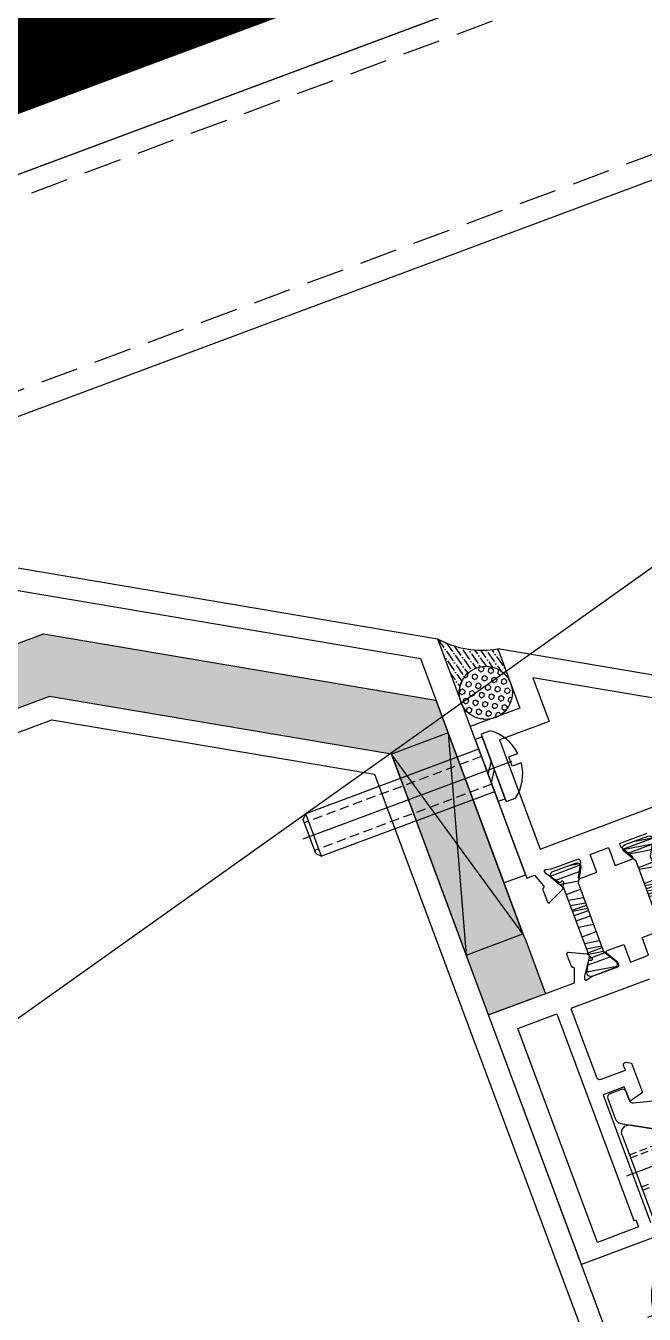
# Model space of a CAD drawing. Extents: x 12199666 to 24617114, y 1197707 to 2548648.
# Drawn here: x 12289273.6 to 12289355.4, y 1267637 to 1267807.3 of the extents above; entities that cross this region are included whole.
import ezdxf

# ---------------------------------------------------------------- set-up
doc = ezdxf.new("R2010")
doc.units = 0
doc.header["$LTSCALE"] = 10
doc.header["$MEASUREMENT"] = 0
for name, pattern in [('TX-PLAN-T1-F11$0$CENTER', [2, 1.25, -0.25, 0.25, -0.25]), ('TX-PLAN-T1-F11$0$CENTER2', [1.125, 0.75, -0.125, 0.125, -0.125]), ('TX-PLAN-T1-F11$0$DASHED', [0.75, 0.5, -0.25]), ('TX-PLAN-T1-F11$0$HIDDEN', [0.375, 0.25, -0.125])]:
    doc.linetypes.add(name, pattern=pattern)
for name, color, linetype in [('TX-PLAN-T1-F11$0$025-CENTER', 2, 'TX-PLAN-T1-F11$0$CENTER'), ('TX-PLAN-T1-F11$0$025-CONT', 2, 'Continuous'), ('TX-PLAN-T1-F11$0$025-DASHED', 2, 'TX-PLAN-T1-F11$0$DASHED'), ('TX-PLAN-T1-F11$0$035-CONT', 6, 'Continuous'), ('TX-PLAN-T1-F11$0$EPDM', 1, 'Continuous'), ('TX-PLAN-T1-F11$0$F-Alum', 4, 'Continuous'), ('TX-PLAN-T1-F11$0$F-dashed line', 8, 'TX-PLAN-T1-F11$0$DASHED'), ('TX-PLAN-T1-F11$0$F-Misc', 1, 'Continuous'), ('TX-PLAN-T1-F11$0$F_MISC', 8, 'Continuous'), ('TX-PLAN-T1-F11$0$Grid', 4, 'TX-PLAN-T1-F11$0$CENTER2'), ('TX-PLAN-T1-F11$0$Hatch', 8, 'Continuous'), ('TX-PLAN-T1-F11$0$Hatch @ 1 VP1', 8, 'Continuous'), ('TX-PLAN-T1-F11$0$Hatch @ 1 VPModel', 8, 'Continuous'), ('TX-PLAN-T1-F11$0$中心线', 1, 'TX-PLAN-T1-F11$0$CENTER2'), ('TX-PLAN-T1-F11$0$虚线', 8, 'TX-PLAN-T1-F11$0$HIDDEN'), ('TX-PLAN-T1-F11$0$螺栓钉类', 241, 'Continuous')]:
    doc.layers.add(name, color=color, linetype=linetype)
doc.layers.add('TX-PLAN-T1-F11$0$_EDO-ALUMINIUM-SECTION', color=90, linetype='Continuous', lineweight=30)
doc.layers.add('TX-PLAN-T1-F11$0$幕墙线', color=114, linetype='Continuous', lineweight=30)
doc.layers.add('TX-PLAN-T1-F11$0$bangong', color=5, linetype='Continuous', true_color=0x0000ff)

# ---------------------------------------------------------------- blocks, each defined once
blk = doc.blocks.new('*U177')
at = {"layer": 'TX-PLAN-T1-F11$0$中心线', "color": 1, "linetype": 'TX-PLAN-T1-F11$0$CENTER', "ltscale": 2.357947691000002}
blk.add_line((-2.842170943040401e-14, 25.90048662063384), (2.842170943040401e-14, -4.956409502317115), dxfattribs=at)
at = {"layer": 'TX-PLAN-T1-F11$0$虚线', "linetype": 'TX-PLAN-T1-F11$0$HIDDEN', "ltscale": 0.5}
for p, q in [((-1.948286311568523, 1.13686837721616e-13), (-1.94828631156858, 25.00000000000011)), ((1.948286311568523, 1.13686837721616e-13), (1.948286311568467, 25.00000000000011))]:
    blk.add_line(p, q, dxfattribs=at)
at = {"layer": 'TX-PLAN-T1-F11$0$螺栓钉类', "color": 241, "linetype": 'Continuous'}
for p, q in [((-2.40807576862025, 25.00000000000011), (-2.999791744951636, 24.40828402366867)), ((2.99979174495158, 24.40828402366867), (-2.999791744951636, 24.40828402366867)), ((-2.999791744951636, 1.13686837721616e-13), (-2.999791744951636, 24.40828402366867)), ((2.408075768620193, 25.00000000000011), (-2.408075768620307, 25)), ((2.408075768620193, 25.00000000000011), (2.99979174495158, 24.40828402366867)), ((2.999791744951636, 1.13686837721616e-13), (2.99979174495158, 24.40828402366867)), ((-0.9100693464279175, -1), (0.5333063006401062, 0)), ((0.2446311712265015, -1), (1.688006818294525, 0))]:
    blk.add_line(p, q, dxfattribs=at)
blk.add_lwpolyline([(4.350000023841858, 0), (4.350000023841858, -1), (-4.350000023841858, -1), (-4.350000023841858, 0)], close=True, dxfattribs=at)
blk.add_lwpolyline([(-4.75, -1), (4.75, -1), (4.75, -2.319999992847443, -0.2072557309237045), (0.6600000262260437, -4.663157165050507), (0.6600000262260437, -3.379999995231628), (-0.6600000262260437, -3.379999995231628), (-0.6600000262260437, -4.663157165050507, -0.2072557309237047), (-4.75, -2.319999992847443)], format="xyb", close=True, dxfattribs=at)
blk = doc.blocks.new('*U178')
at = {"layer": 'TX-PLAN-T1-F11$0$F-Misc'}
blk.add_lwpolyline([(0, -8.000024006068998), (0, 0), (-28.34887666735243, 0), (-28.34887666735243, -8.000024006068998)], close=True, dxfattribs=at)
for points in [[(0, -8.000024006068998), (-28.34887666735243, 0)], [(-28.34887666735243, -8.000024006068998), (0, 0)]]:
    blk.add_lwpolyline(points, dxfattribs=at)
blk = doc.blocks.new('*U341')
at = {"layer": 'TX-PLAN-T1-F11$0$Hatch @ 1 VP1'}
h = blk.add_hatch(dxfattribs=at)
h.set_pattern_fill('M_SYNTHETIC-PISA', color=256, pattern_type=2)
h.set_pattern_definition([(80.42361603529756, (60.74734227051181, 419.571008317605), (-5.916388149900571, 0.9981739626518497), []), (80.42361603529756, (61.48689078924938, 419.4462365722735), (-5.916388149900571, 0.9981739626518497), []), (80.42361603529756, (62.22643930798695, 419.321464826942), (-5.916388149900571, 0.9981739626518497), []), (80.42361603529756, (64.44508486419966, 418.9471495909476), (-5.916388149900571, 0.9981739626518497), [])])
edge = h.paths.add_edge_path()
edge.add_arc((-6.87320508075617, -1.599999999999832), 0.5000000000000772, 270.0000000000381, 300.0000000000389, ccw=False)
edge.add_line((-6.873205080755838, -2.099999999999909), (-6.900000000000205, -2.099999999999909))
edge.add_arc((-6.900000000000205, -1.599999999999909), 0.5, 180, 270, ccw=False)
edge.add_line((-7.400000000000205, -1.599999999999909), (-7.400000000000205, 1.600000000000364))
edge.add_arc((-6.900000000000205, 1.600000000000364), 0.5, 90, 180, ccw=False)
edge.add_line((-6.900000000000205, 2.100000000000364), (-6.873205080757202, 2.099999999999909))
edge.add_arc((-6.873205080757574, 1.599999999999688), 0.5000000000002212, 59.999999999965496, 89.99999999995748, ccw=False)
edge.add_line((-6.623205080757202, 2.033012701891948), (-4.833974596215853, 1))
edge.add_line((-4.833974596215853, 1), (4.833974596215398, 1))
edge.add_line((4.833974596215398, 1), (6.623205080756748, 2.033012701891948))
edge.add_arc((6.87320508075709, 1.599999999999793), 0.5000000000001159, 90.00000000003928, 120.00000000003769, ccw=False)
edge.add_line((6.873205080756748, 2.099999999999909), (6.89999999999975, 2.100000000000364))
edge.add_arc((6.89999999999975, 1.600000000000364), 0.5, 0, 90, ccw=False)
edge.add_line((7.39999999999975, 1.600000000000364), (7.39999999999975, -1.599999999999909))
edge.add_arc((6.89999999999975, -1.599999999999909), 0.5, -90, 0, ccw=False)
edge.add_line((6.89999999999975, -2.099999999999909), (6.873205080755383, -2.099999999999909))
edge.add_arc((6.873205080755718, -1.599999999999822), 0.5000000000000873, 239.99999999996152, 269.99999999996163, ccw=False)
edge.add_line((6.623205080755383, -2.033012701891948), (4.833974596216308, -1))
edge.add_line((4.833974596216308, -1), (-4.833974596216308, -1))
edge.add_line((-4.833974596216308, -1), (-6.623205080755838, -2.033012701891948))
at = {"layer": 'TX-PLAN-T1-F11$0$Hatch @ 1 VPModel'}
h = blk.add_hatch(dxfattribs=at)
h.set_pattern_fill('M_SYNTHETIC-PISA', color=256, pattern_type=2)
h.set_pattern_definition([(90, (-9.900000006500932, 423.8302261678061), (-6, 3.673940397442059e-16), []), (90, (-9.150000006500932, 423.8302261678061), (-6, 3.673940397442059e-16), []), (90, (-8.400000006500932, 423.8302261678061), (-6, 3.673940397442059e-16), []), (90, (-6.150000006500932, 423.8302261678061), (-6, 3.673940397442059e-16), [])])
edge = h.paths.add_edge_path()
edge.add_arc((-6.87320508075617, -1.599999999999832), 0.5000000000000772, 270.0000000000381, 300.0000000000389, ccw=False)
edge.add_line((-6.873205080755838, -2.099999999999909), (-6.900000000000205, -2.099999999999909))
edge.add_arc((-6.900000000000205, -1.599999999999909), 0.5, 180, 270, ccw=False)
edge.add_line((-7.400000000000205, -1.599999999999909), (-7.400000000000205, 1.600000000000364))
edge.add_arc((-6.900000000000205, 1.600000000000364), 0.5, 90, 180, ccw=False)
edge.add_line((-6.900000000000205, 2.100000000000364), (-6.873205080757202, 2.099999999999909))
edge.add_arc((-6.873205080757574, 1.599999999999688), 0.5000000000002212, 59.999999999965496, 89.99999999995748, ccw=False)
edge.add_line((-6.623205080757202, 2.033012701891948), (-4.833974596215853, 1))
edge.add_line((-4.833974596215853, 1), (4.833974596215398, 1))
edge.add_line((4.833974596215398, 1), (6.623205080756748, 2.033012701891948))
edge.add_arc((6.87320508075709, 1.599999999999793), 0.5000000000001159, 90.00000000003928, 120.00000000003769, ccw=False)
edge.add_line((6.873205080756748, 2.099999999999909), (6.89999999999975, 2.100000000000364))
edge.add_arc((6.89999999999975, 1.600000000000364), 0.5, 0, 90, ccw=False)
edge.add_line((7.39999999999975, 1.600000000000364), (7.39999999999975, -1.599999999999909))
edge.add_arc((6.89999999999975, -1.599999999999909), 0.5, -90, 0, ccw=False)
edge.add_line((6.89999999999975, -2.099999999999909), (6.873205080755383, -2.099999999999909))
edge.add_arc((6.873205080755718, -1.599999999999822), 0.5000000000000873, 239.99999999996152, 269.99999999996163, ccw=False)
edge.add_line((6.623205080755383, -2.033012701891948), (4.833974596216308, -1))
edge.add_line((4.833974596216308, -1), (-4.833974596216308, -1))
edge.add_line((-4.833974596216308, -1), (-6.623205080755838, -2.033012701891948))
blk = doc.blocks.new('TX-PLAN-T1-F11$0$A$C455C3A01')
at = {"color": 0, "linetype": 'ByBlock'}
blk.add_lwpolyline([(-6.623205080755838, -2.033012701891948, -0.1316524975873993), (-6.873205080755838, -2.099999999999909), (-6.900000000000205, -2.099999999999909, -0.414213562373095), (-7.400000000000205, -1.599999999999909), (-7.400000000000205, 1.600000000000364, -0.414213562373095), (-6.900000000000205, 2.100000000000364), (-6.873205080757202, 2.099999999999909, -0.1316524975873601), (-6.623205080757202, 2.033012701891948), (-4.833974596215853, 1), (4.833974596215398, 1), (6.623205080756748, 2.033012701891948, -0.1316524975873888), (6.873205080756748, 2.099999999999909), (6.89999999999975, 2.100000000000364, -0.4142135623730949), (7.39999999999975, 1.600000000000364), (7.39999999999975, -1.599999999999909, -0.4142135623730951), (6.89999999999975, -2.099999999999909), (6.873205080755383, -2.099999999999909, -0.1316524975873966), (6.623205080755383, -2.033012701891948), (4.833974596216308, -1), (-4.833974596216308, -1)], format="xyb", close=True, dxfattribs=at)
at = {"layer": 'TX-PLAN-T1-F11$0$Hatch'}
blk.add_blockref('*U341', (0, 0), dxfattribs=at)
blk = doc.blocks.new('TX-PLAN-T1-F11$0$EG0026')
for points in [[(1.049963061760685, -1.4210854715202e-14, -0.1316524975873984), (1.199963061760663, -0.04019237886466698), (1.580347819490026, -0.2598076211353302, 0.5096735085656329), (2.023821391799778, -0.06223553933050141), (2.193473572309742, 0.7377644606694673, 0.3247897566277693), (2.04999999999999, 1.05980762113532), (1.792212630083934, 1.165024963894894, -0.5084096978739756), (1.67576655667407, 1.635616290801124), (2.219342095654035, 2.076590135548955, -0.1720586351414371), (2.849348255439835, 2.299999999999997), (4.550651744560113, 2.300000000000004, -0.1720586351414538), (5.180657904345967, 2.076590135548919), (5.724233443325813, 1.635616290801124, -0.5084096978739955), (5.607787369916062, 1.165024963894908), (5.34999999999989, 1.05980762113532, 0.3247897566277236), (5.206526427690315, 0.7377644606694815), (5.376178608200156, -0.06223553933045878, 0.5096735085656969), (5.819652180509857, -0.2598076211353302), (6.200036938239215, -0.04019237886466698, -0.1316524975873905), (6.350036938239251, 0), (6.799402315729644, -7.105427357601002e-15, -0.7239727550084903), (6.978830547513262, -0.5403951748028533), (6.325140804935513, -1.001316929707976, -0.1617137714604535), (5.726900554120132, -1.200000136982176), (2.504480857897338, -1.200000136982133, 0.4241907053956243), (1.505056884715035, -2.233937164378801, 0.215312242949503), (3.689070962328064, -6.663307209988261, 0.4810869569847197), (4.606417985922237, -6.469457747373554, -0.9417365065896345), (5.707004712582378, -6.942249619239874, -0.487759039254909), (3.311270510465423, -7.729347034212878, -0.2885502530687495), (0.0617618399062394, -0.4287096835946613, -0.3729042457963719), (0.5566534348920413, 4.547473508864641e-13)], [(2.976069765135756, 0.3244107492007231), (2.886558271576954, 0.01223553933049004, 0.476831264723338), (3.180031843886676, -0.3500000000000014), (4.219968156113376, -0.3500000000000014, 0.4768312647233385), (4.513441728423098, 0.01223553933049004), (4.423930234864295, 0.3244107492007231, -0.06601964058547675), (4.401646834866577, 0.6127768603722714), (4.452090121069073, 1.18359023628372, 0.4303349584555891), (4.152539257850872, 1.500000000000007), (3.247460742149183, 1.5, 0.4303349584555879), (2.947909878930982, 1.183590236283734), (2.998353165133475, 0.6127768603722643, -0.06601964058547631)]]:
    blk.add_lwpolyline(points, format="xyb", close=True)
blk = doc.blocks.new('TX-PLAN-T1-F11$0$111')
at = {"layer": 'TX-PLAN-T1-F11$0$025-CONT'}
for p, q in [((16973.25272148724, -11883.792106603), (16973.25272148724, -11902.192106603)), ((16975.45272148724, -11883.292106603), (16973.75272148724, -11883.292106603)), ((16975.95272148724, -11883.792106603), (16975.95272148724, -11885.692106603)), ((16975.95272148724, -11885.692106603), (16977.25272148724, -11885.692106603)), ((16978.25272148724, -11886.692106603), (16978.25272148724, -11899.292106603)), ((16975.95272148724, -11902.192106603), (16975.95272148724, -11900.292106603)), ((16975.95272148724, -11900.292106603), (16977.25272148724, -11900.292106603)), ((16975.45272148724, -11902.692106603), (16973.75272148724, -11902.692106603))]:
    blk.add_line(p, q, dxfattribs=at)
for centre, radius, start, end in [((16973.75272148724, -11883.792106603), 0.5, 90, 180), ((16975.45272148724, -11883.792106603), 0.5, 0, 90), ((16977.25272148724, -11886.692106603), 1, 0, 90), ((16977.25272148724, -11899.292106603), 1, 270, 0), ((16973.75272148724, -11902.192106603), 0.5, 180, 270), ((16975.45272148724, -11902.192106603), 0.5, 270, 1.042204158021965e-10)]:
    blk.add_arc(centre, radius, start, end, dxfattribs=at)
at = {"layer": 'TX-PLAN-T1-F11$0$025-DASHED', "ltscale": 0.2}
for p, q in [((16973.25272148724, -11890.49210660301), (16978.25272148724, -11890.49210660301)), ((16973.25272148724, -11890.94210660301), (16978.25272148724, -11890.94210660301)), ((16973.25272148724, -11895.04210660301), (16978.25272148724, -11895.04210660301)), ((16973.25272148724, -11895.49210660301), (16978.25272148724, -11895.49210660301))]:
    blk.add_line(p, q, dxfattribs=at)
at = {"layer": 'TX-PLAN-T1-F11$0$Grid', "color": 2, "ltscale": 0.5}
blk.add_line((16972.04320301383, -11892.99210660301), (16979.72593644123, -11892.99210660301), dxfattribs=at)
blk = doc.blocks.new('TX-PLAN-T1-F11$0$sp')
at = {"layer": 'TX-PLAN-T1-F11$0$025-CONT'}
for p, q in [((15685.01988159701, -2177.959996310328), (15687.91988159702, -2176.285680529675)), ((15689.41988159702, -2177.151705933461), (15689.41988159701, -2188.774320010177)), ((15684.51988159701, -2185.984542262289), (15684.51988159701, -2178.826021714112)), ((15685.51988159701, -2186.984542262289), (15686.41988159701, -2186.98454226229)), ((15686.91988159701, -2188.774320010176), (15686.91988159701, -2187.48454226229)), ((15688.91988159701, -2189.274320010177), (15687.41988159701, -2189.274320010177))]:
    blk.add_line(p, q, dxfattribs=at)
for centre, radius, start, end in [((15688.41988159702, -2177.15170593346), 1, 359.9999999999582, 119.9999999999553), ((15685.51988159701, -2178.826021714112), 1, 119.9999999999738, 179.9999999999864), ((15685.51988159701, -2185.984542262289), 1, 179.9999999999872, 269.9999999999814), ((15686.41988159701, -2187.48454226229), 0.5, 0, 89.99999999999085), ((15687.41988159701, -2188.774320010177), 0.5, 179.9999999999418, 270), ((15688.91988159701, -2188.774320010177), 0.5, 270, 359.9999999999774)]:
    blk.add_arc(centre, radius, start, end, dxfattribs=at)
blk = doc.blocks.new('TX-PLAN-T1-F11$0$A$C0FB22728')
for p, q in [((-9.129019065090688, 14.80221597116906), (-9.135565859214694, 14.79843373982294)), ((-8.445955283059448, 14.61939400948177), (-7.931148778057832, 13.72829775298305)), ((-10.83595835548476, 13.32091151041823), (-11.17787534415402, 9.266849106410518)), ((-8.074716455572343, 13.07042447078129), (-9.000473860687634, 12.39623318972008)), ((-8.864180995959032, 12.16031919024681), (-7.551080690260278, 9.88742878301855)), ((2.30074659458478, 6.61109409306664), (-6.343301736451394, 8.957774650218198)), ((-15.59516297264781, 6.21971497789491), (-11.67409582274558, 8.485004345464404)), ((-15.59516297264781, 6.21971497789491), (-15.44509042653226, 5.959949254785897)), ((-28.97219765444606, -3.009853978583124), (-15.81073434990685, 4.59382169071614)), ((-11.63828816768364, 2.153813939316024), (-28.51636492204125, -7.59703356087266)), ((-6.061200206029753, -3.501692742436717), (-8.906033039565955, 1.422526092574117)), ((-33.86535216509947, -4.335387431441632), (-30.48839776460954, -2.384444332092244)), ((-30.48839776460954, -2.384444332092244), (-30.33832521850854, -2.644210055215808)), ((-33.86535216509947, -4.335387431441632), (-32.61474761422869, -6.500101790756162))]:
    blk.add_line(p, q)
blk.add_circle((-7.275957614183426e-12, -7.275957614183426e-12), 3)
for centre, radius, start, end in [((-8.878898154915078, 14.36927309930616), 0.4999999999999999, 30.01599999619042, 120.0159999952599), ((-8.364091649913462, 13.47817684282199), 0.4999999999999999, 305.3626995516341, 30.01599999619042), ((-12.17433764310408, 9.350890089175664), 0.9999999999999999, 300.0159999952599, 355.1791200963696), ((-5.819309202837758, 10.88791242372099), 2, 210.0159999961904, 254.8114534146507), ((-16.31097617026535, 5.459707434420125), 0.9999999999999999, 300.0159999952599, 30.01599999619042), ((-10.63780452699575, 0.4220424518789514), 2, 30.01599999619042, 120.0159999952599), ((-29.47243947478273, -2.143968234857311), 0.9999999999999999, 210.0159999961904, 300.0159999952599), ((-30.01709038307308, -4.999376329717052), 3, 210.0159999961904, 300.0159999952599)]:
    blk.add_arc(centre, radius, start, end)
at = {"layer": 'TX-PLAN-T1-F11$0$025-CENTER', "ltscale": 0.3}
for p, q in [((4.018160608087783, -6.9551721687385), (-4.094085028860718, 7.086592355677567)), ((-7.107294850422477, -4.106045329324843), (6.775019564214745, 3.914082365110517))]:
    blk.add_line(p, q, dxfattribs=at)
at = {"layer": 'TX-PLAN-T1-F11$0$025-CONT'}
for p, q in [((-9.135565859214694, 14.79843373982294), (-10.33973787690047, 14.10275627138617)), ((-9.129019065090688, 14.80221597116906), (-9.135565859214694, 14.79843373982294)), ((-9.000473860687634, 12.39623318972008), (-8.779428328438371, 12.55405221811088)), ((-8.825779522514495, 12.09384876127297), (-9.000473860687634, 12.39623318972008)), ((-11.63828816768364, 2.153813939316024), (-6.343301736451394, 8.957774650218198)), ((-9.150126475236902, -3.338039345188008), (-11.743775851588, 1.151397418849228))]:
    blk.add_line(p, q, dxfattribs=at)
blk.add_arc((-9.8394960565347, 13.23687052767491), 0.9999999999999999, 120.0159999952599, 175.1791200963696, dxfattribs=at)
at = {"layer": 'TX-PLAN-T1-F11$0$025-DASHED', "ltscale": 0.2}
for p, q in [((-20.0591454489404, 0.4531015196771477), (-20.78449608847586, 1.708635848110134)), ((-24.82151703940326, -2.298228492225462), (-20.05914544891857, 0.4531015197062516)), ((-20.05914544898405, 0.4531015197499073), (-16.98535842982528, -0.3695973078574752)), ((-16.98535842982528, -0.3695973078574752), (-25.64421586701064, -5.372015511333302)), ((-24.82151703940326, -2.298228492225462), (-25.54686767893872, -1.042694163807028)), ((-14.66477095754817, -1.326983939536149), (-23.32362839474808, -6.329402143019252)), ((-16.98535842982528, -0.3695973078574752), (-16.73523751964967, -0.8025401797203813)), ((-15.487469785141, -4.400770958716748), (-14.66477095754817, -1.326983939536149)), ((-14.66477095754817, -1.326983939536149), (-14.98111222406442, -0.7794179790944327)), ((-25.64421586701064, -5.372015511333302), (-24.82151703940326, -2.298228492225462)), ((-20.24984137562569, -7.152100970575702), (-15.48746978513373, -4.400770958643989)), ((-15.48746978516283, -4.400770958658541), (-14.76211914565647, -5.656305287084251)), ((-25.64421586701064, -5.372015511333302), (-25.39917624465306, -5.796163007624273)), ((-23.32362839474808, -6.329402143019252), (-23.56866801708384, -5.905254646735557)), ((-23.32362839474808, -6.329402143019252), (-20.24984137562569, -7.152100970575702)), ((-12.80354609277128, -10.645693185048), (-15.25473101247189, -6.402853040854097)), ((-12.41389750810049, -10.42058436590742), (-14.8650824278011, -6.177744221691682)), ((-20.24984137562569, -7.152100970575702), (-19.52449073610478, -8.407635299001413)), ((-16.35367764202238, -12.69668464849383), (-18.80486256173026, -8.453844504270819)), ((-16.74332622669317, -12.92179346764169), (-19.19451114640106, -8.678953323425958))]:
    blk.add_line(p, q, dxfattribs=at)
at = {"layer": 'TX-PLAN-T1-F11$0$035-CONT'}
for p, q in [((-23.36016704144276, -5.773067956492014), (-3.583628031461558, 6.013119833500241)), ((-9.150126475236902, -3.338039345188008), (-7.899521924366127, -5.50275370448071)), ((-13.01386290638766, -4.64629803160642), (-20.37911589634314, -8.90137162503379)), ((-12.18072657826269, -5.088885716410005), (-12.33079912435642, -4.829119993293716)), ((-10.01601221895544, -3.838281165546505), (-12.18072657826269, -5.088885716410005)), ((-6.675530946376966, -4.795626373474079), (-7.899521924366127, -5.50275370448071)), ((-23.57522340199648, -13.55352831941855), (-24.75700211860385, -9.14799150457111)), ((-20.6274955596673, -14.70381141730468), (-20.62899496668251, -9.334454123207252)), ((-24.86989654574427, -14.72948038354662), (-23.80802924819727, -14.11601557742688)), ((-25.05271850742429, -15.41254416557786), (-24.25233159487107, -16.79796135554352)), ((-23.56926781283983, -16.98078331721626), (-21.12725370032422, -15.5699764136225))]:
    blk.add_line(p, q, dxfattribs=at)
blk.add_circle((-7.275957614183426e-12, -7.275957614183426e-12), 6.999999999999999, dxfattribs=at)
for centre, radius, start, end in [((-9.583069347099809, -3.588160255356343), 0.4999999999995452, 30.01599999619042, 210.0159999961904), ((-12.76374199621205, -5.079240903476602), 0.4999999999999999, 30.01599999619042, 120.0159999952599), ((-5.925168215871963, -6.094454989062797), 1.5, 45.80691184773836, 120.0159999952599), ((-21.85944158039638, -8.370725187647622), 3, 120.0159999952599, 195.0159999958581), ((-20.1289949861748, -9.334314496903971), 0.4999999999999999, 120.0159999952599, 180.015999995565), ((-24.05815015836561, -13.68307270556397), 0.4999999999999999, 300.0159999952599, 15.01599999585814), ((-24.61977563556866, -15.16242325540225), 0.4999999999999999, 120.0159999952599, 210.0159999961904), ((-21.62749552066089, -14.70409066991124), 0.9999999999999999, 300.0159999952599, 0.01599999556502647), ((-23.81938872300816, -16.54784044536791), 0.4999999999999999, 210.0159999961904, 300.0159999952599)]:
    blk.add_arc(centre, radius, start, end, dxfattribs=at)
at = {"layer": 'TX-PLAN-T1-F11$0$Grid', "color": 2, "ltscale": 0.5}
for p, q in [((-20.53396372175484, -4.222360490028223), (-23.66147901421937, 1.191163119678095)), ((-16.78150122043735, -7.658228776039323), (-20.16201579484914, -1.80678002195782)), ((-13.92353596247995, -12.80508229404222), (-17.76676051745017, -6.152712946466636))]:
    blk.add_line(p, q, dxfattribs=at)
at = {"layer": 'TX-PLAN-T1-F11$0$025-CONT', "xscale": -1, "rotation": 120.0159999954575}
for name, p in [('TX-PLAN-T1-F11$0$111', (-18814.53865849576, 8752.679697267238)), ('TX-PLAN-T1-F11$0$sp', (-9752.79619433001, 12481.84342277347))]:
    blk.add_blockref(name, p, dxfattribs=at)
at = {"layer": 'TX-PLAN-T1-F11$0$EPDM', "xscale": -1, "rotation": 300.0159999954575}
blk.add_blockref('TX-PLAN-T1-F11$0$EG0026', (0.7788634281751001, -4.531157518111286), dxfattribs=at)
blk = doc.blocks.new('TX-PLAN-T1-F11$0$A$C31F16DB5')
at = {"layer": 'TX-PLAN-T1-F11$0$F-Alum'}
for points in [[(43.84528466670599, -113.7702522286536), (37.76699339233164, -103.2491291516608), (35.94917181607161, -103.5701835789487, 0.007804943602983401), (35.94304109744553, -103.5713653192042, 0.03475147959870332), (35.91632063321595, -103.5789190692858, 0.02182096255239729), (35.90017322947097, -103.5855304357219, 0.02280395128158622), (35.88398199396033, -103.5939155986971, 0.02280645289443629), (35.86862007978198, -103.6037416621957, 0.02181846149880163), (35.85481925176282, -103.6144148174471, 0.03475398223271113), (35.83491023660463, -103.6337741633151, 0.03657129109344772), (35.81707005396311, -103.6569132380801, 0.04398833847658366), (35.80036170694802, -103.6878071838264, 0.05218479367646167), (35.78791556910437, -103.7275377940941, 0.08249638702618169), (35.78564238811668, -103.7930493594877, 0.01121976765777889), (35.78700460733671, -103.8019200594545), (35.7900739385077, -103.8192987211487, -0.01121910438095667), (35.79143608880986, -103.8281688948018, -0.08249689023293717), (35.78916300235142, -103.8936808583649, -0.0521855456413639), (35.77671665263188, -103.9334120274843, -0.04398758811039476), (35.76000856382598, -103.9643054334128, -0.03657229268390293), (35.74216786267061, -103.9874451160113, -0.03475223026892075), (35.72225985194382, -104.0068034913247, -0.0218196119654262), (35.70845831123006, -104.0174772274886, -0.02269948356110112), (35.69317045745265, -104.0272605058681), (34.21884027712804, -104.8790144653294, -0.0001048805003330558), (34.21876764397894, -104.8790564068449, -0.02280645355989477), (34.2025746540894, -104.8874425266085, -0.0218209627636952), (34.18642723264929, -104.8940538502038, -0.03475147960027722), (34.15970674839627, -104.9016075294321, -0.03657129127645277), (34.13074651577335, -104.9054797154649, -0.04398833946914894), (34.09563768266526, -104.9044924991586, -0.05218479376400448), (34.05500951090653, -104.8953941816262, -0.08249638700787947), (33.99714709639375, -104.8645903903789, -0.09869862806640825), (33.94557245571923, -104.8058124108329, -0.09869862815205552), (33.9204778495041, -104.7317512523705, -0.01059771609706687), (33.91955784925085, -104.7233241019394), (33.70630541474384, -102.2936523330836, -0.0718358672267889), (33.7094985962176, -102.2365679180193, -0.05218479356706384), (33.72194473406125, -102.1968373078244, -0.04398833903647838), (33.73865308107634, -102.1659433620343, -0.006722845275875734), (33.74167704216961, -102.1614960145789), (34.10428110494104, -101.6433358389158, -0.0445771316028027), (34.11583254866127, -101.6083328954091, -0.04398833927789026), (34.13313652931538, -101.5763376155055, -0.03657129109167929), (34.15161269444798, -101.5523736590376, -0.03475398272905562), (34.1722314432991, -101.5323241744163, -0.02181846138117786), (34.18652425504115, -101.5212705332788, -0.02280645284909666), (34.20243380389002, -101.5110941817666, -0.02280395204992727), (34.21920223867346, -101.5024100972778, -0.02182096253729524), (34.2359252791648, -101.4955630431332, -0.03475147915249242), (34.26359829756257, -101.4877400103987, -0.03657129132459825), (34.29359091895458, -101.4837297057065, -0.04398833927744469), (34.32995134459634, -101.4847520187004, -0.05218730021067805), (34.37202985289332, -101.4941752298155, -0.08249638670837647), (34.43195476250548, -101.5260775814795, -0.09869610352660264), (34.48536649796006, -101.5869495277848, -0.09869862818395074), (34.51135590190825, -101.6636508134516, -0.02693974869998015), (34.5130509504379, -101.6858902188515, 0.02625242275471121), (34.50782201632683, -101.7062158755698, 0.08249638677413643), (34.50554883533914, -101.7717274410506, 0.0986986281154367), (34.53064344155428, -101.8457885994694, 0.09869862807006985), (34.58221808222879, -101.9045665790882, 0.08249638702823749), (34.64008049674158, -101.9353703702482, 0.05218479375735399), (34.6807086685003, -101.9444686877368, 0.007261159787873329), (34.68648738910269, -101.9450573045879), (36.68789411157195, -102.1195945448098), (37.00325867284846, -102.0638964553773, 0.007804282106335403), (37.00938887179655, -102.0627148237372, 0.03475147962112415), (37.0361093562824, -102.0551611445526, 0.02182096283050531), (37.0522567777225, -102.0485498209573, 0.02280645349282725), (37.06844976761204, -102.0401637011937, 0.02280395202717555), (37.08380997560744, -102.0303386782152, 0.02182096214495271), (37.09761235893529, -102.0196642682249, 0.03475147910663924), (37.11751989818003, -102.0003062665173, 0.03657129092895692), (37.13536014228885, -101.9771672390898, 0.04398833891098607), (37.15206857149315, -101.9462733376686, 0.05218479370896922), (37.16451481457625, -101.9065427604919, 0.08249890380217352), (37.16678791034792, -101.8410292179005, 0.09869862798398574), (37.14169276000757, -101.7669682438109, 0.06564783278589638), (37.10985589570191, -101.7254837679766), (36.6005405162723, -101.2164527630348, -0.06554346293131519), (36.56874522597354, -101.175040284038), (36.56874522597354, -101.175040284038), (34.71738585138519, -97.97045876056382, 0.09858998483440251), (34.66585468577978, -97.91175494406798, 0.08249638676440048), (34.60799249734555, -97.88095072781744, 0.05218730050687392), (34.56736240589817, -97.87185188027524, 0.04398833927353016), (34.53225357022893, -97.87086475713022, 0.03657129105370164), (34.50329334785056, -97.87473702008447, 0.03475147952411811), (34.47657288362097, -97.88229077015149, 0.02182096246113782), (34.46042547987599, -97.88890213654395, 0.02280395130315905), (34.44423424436536, -97.89728729956278, 0.0001067408310020497), (34.44416033856396, -97.8973299754989), (34.17196105544281, -98.05458567055484), (33.19922672941175, -99.74049801943784, -0.01509568094209679), (33.19287983591494, -99.750769019357, -0.03657129125845142), (33.17503959180613, -99.77390804675542, -0.03475147942682418), (33.15513205232855, -99.79326604852122, -0.02182096208700705), (33.1413296690007, -99.80394045851153, -0.02280395203963335), (33.1259694610053, -99.8137654814318, -0.02280645309615273), (33.10977647111577, -99.8221516011663, -0.02182096247282068), (33.09362904967566, -99.82876292479068, -0.03475147935827796), (33.06690856542264, -99.83631660396077, -0.03657129137121549), (33.03794833279971, -99.84018879006635, -0.04398833890508947), (33.00283949992445, -99.8392015736872, -0.05218479338488609), (32.96221132793289, -99.83010325619853, -0.0824963869722262), (32.90434891342011, -99.79929946500943, -0.09859183946021731), (32.852816581566, -99.74059475483682), (31.66855738342565, -97.6907198373492), (33.83327174426813, -96.44011528961437), (32.54696578493167, -94.21360412561353)], [(32.54696578493167, -94.21360412561353), (30.38225141314615, -95.46420867550205), (29.19799221756693, -93.41433375664656, -0.5773502691547056)], [(35.64486484190274, -93.57876443044825), (41.19040285803203, -103.1777266503022), (49.56532841276203, -98.33934233330092, 0.414213562373095), (49.74815037458029, -97.6562785512333), (48.04732818536286, -94.71226702264994), (47.44120816474606, -95.06243629687833, -0.5773502691893665), (46.99113563036371, -94.80275434953819), (46.99092603575264, -94.0521990288371), (50.57534594445315, -91.98139840292879), (51.763323316889, -93.16871246904793, -0.4931454260316005), (51.70132307529275, -93.64066945666582), (50.22931731103745, -94.49108055125998), (51.73004277220753, -97.08873778239376), (67.31598615909752, -88.0843850161591)]]:
    blk.add_lwpolyline(points, format="xyb", dxfattribs=at)
blk.add_lwpolyline([(66.54654854473483, -82.75447265687126), (74.30029670296062, -96.17570158568287), (43.84528466670599, -113.7702522286536)], dxfattribs=at)
blk.add_lwpolyline([(42.19088649500918, -104.9094981399803), (67.45058405592863, -90.31639832391829), (67.30051150995132, -90.05663260086749), (68.16639725358982, -89.55639078051627), (71.09150692129333, -94.56497535420658), (44.96592355852772, -109.658316928716)], close=True, dxfattribs=at)
at = {"layer": 'TX-PLAN-T1-F11$0$F_MISC'}
blk.add_blockref('TX-PLAN-T1-F11$0$A$C0FB22728', (75.69667501987715, -79.41643330940587), dxfattribs=at)
at = {"layer": 'TX-PLAN-T1-F11$0$F_MISC', "extrusion": (-4.753630675954406e-07, 1.025034717925372e-06, 0.9999999999993616)}
for p, rotation in [((24.24556291179886, -94.6372664236498, -0.000107783380917889), 30.01599997491549), ((29.33533433179118, -103.4473265648718, -0.0001189354337402299), 30.01599997491547)]:
    blk.add_blockref('TX-PLAN-T1-F11$0$A$C455C3A01', p, dxfattribs=dict(at, rotation=rotation))
blk = doc.blocks.new('TX-PLAN-T1-F11$0$TY001')
at = {"layer": 'TX-PLAN-T1-F11$0$Hatch'}
h = blk.add_hatch(dxfattribs=at)
h.set_pattern_fill('ANGLE', color=256, scale=9.999999999999996, angle=30.01599999723185)
h.set_pattern_definition([(30.0159999972559, (7246.22157835518, 83575.31519769797), (-1.375665006030534, 2.381185795183361), [2, -0.7500000000000002]), (120.0160000000013, (7246.22157835518, 83575.31519769797), (-2.381185795183363, -1.375665006030534), [1.999999999999999, -0.7499999999999996])])
h.paths.add_polyline_path([(350.2253238288686, -354.6837878837832), (354.2542751866858, -361.6576381313353), (322.3892650641501, -380.066776734122), (322.3920172178186, -425.9033668380289), (402.0586897248868, -563.8011208046519), (395.1314504481852, -567.8031243171426), (314.3921460299753, -428.048037958506), (314.398585089948, -375.4440794177499), (343.3252546740696, -358.7324867446878), (343.3858318864368, -358.6351174034935)])
h = blk.add_hatch(dxfattribs=at)
h.set_pattern_fill('HEX', color=256, scale=3)
h.set_pattern_definition([(0, (51659.15010211314, 73373.3115634953), (0, 0.649519052838329), [0.375, -0.75]), (120, (51659.15010211314, 73373.3115634953), (-0.5625, -0.3247595264191643), [0.3749999999999989, -0.7499999999999978]), (59.99999999999999, (51659.52510211314, 73373.3115634953), (-0.5624999999999999, 0.3247595264191646), [0.375, -0.75])])
h.paths.add_polyline_path([(315.8564488166012, -369.1014640657522, 0.08813858490334972), (315.6408492759801, -367.8878941231815), (315.0367299781647, -366.842203286782, 0.3450716129569366), (310.7866421518847, -365.9357478965831), (310.3632095332723, -366.1803745179932, 0.2493492879967615), (308.8098884951323, -369.1014640657522, 0.5293949399643019), (313.629378239857, -372.377642297346), (314.5238589297514, -371.8608805284166, 0.2288196746550952)])
h = blk.add_hatch(dxfattribs=at)
h.set_pattern_fill('ANSI36', color=256, scale=5)
h.set_pattern_definition([(45, (51659.15010211314, 73373.3115634953), (0.3314563036811941, 1.215339780164379), [1.5625, -0.3125, 0, -0.3125])])
h.paths.add_polyline_path([(313.629378239857, -372.377642297346, -0.529394939964302), (308.8098884951323, -369.1014640657522, -0.2493492879967615), (310.3632095332723, -366.1803745179932), (306.3460307864007, -368.5011897335062, -0.1712452279442582), (306.3460307864007, -376.5853972057666)])
at = {"layer": 'TX-PLAN-T1-F11$0$F-Alum', "flags": 128}
for points in [[(53.01061472645961, -31.80457267696329), (390.065040307818, -615.223651404347)], [(27.04169836640358, -46.80740425240947), (364.0961239619646, -630.2264829897904)]]:
    blk.add_lwpolyline(points, dxfattribs=at)
blk.add_lwpolyline([(306.3460307864007, -334.9566479812202), (306.3460307864007, -368.5011897335062), (313.5805468137842, -364.3216458467068), (317.0822395561263, -370.3828460521618), (335.5822342999745, -359.6949797654088), (335.0265996635426, -358.7332127066911), (336.2127619578969, -357.3187975721085, -0.007804943602983401), (336.2168480984401, -357.3140768012963, -0.03475147959870332), (336.2367392522283, -357.2947019631392, -0.02182096255239729), (336.250532599166, -357.2840158791223, -0.02280395128158622), (336.2658844890539, -357.2741778637283, -0.02280645289443629), (336.2820703778416, -357.2657780464506, -0.02181846149880163), (336.2982103182003, -357.2591537412081, -0.03475398223271113), (336.3249262834433, -357.2515767791047, -0.03657129109344772), (336.3538832296617, -357.2476800918521, -0.04398833847658366), (336.3889928851277, -357.2486376030138, -0.05218479367646167), (336.4296287405305, -357.2577015426796, -0.08249638702618169), (336.4875171966851, -357.288456366703, -0.01121976765777889), (336.4945214735344, -357.2940675220743), (336.5080435059499, -357.3054074212851, 0.01121910438095667), (336.5150473611429, -357.3110182542296, 0.08249689023293717), (336.5729361150879, -357.3417733590759, 0.0521855456413639), (336.6135725602508, -357.350837394275, 0.04398758811039476), (336.6486816192046, -357.3517948594817, 0.03657229268390293), (336.6776393509936, -357.3478980267537, 0.03475223026892075), (336.7043539737351, -357.340321449883, 0.0218196119654262), (336.7204947734717, -357.3336968174845, 0.02269948356110112), (336.7366066030227, -357.3253397871158), (338.2109367812518, -356.4735858242348, 0.0001048805003330558), (338.2110093969386, -356.4735438522912, 0.02280645355989477), (338.2263629918452, -356.4637047949363, 0.0218209627636952), (338.2401563106105, -356.4530186743068, 0.03475147960027722), (338.2600474129431, -356.4336437833845, 0.03657129127645277), (338.2778680119663, -356.4104896227655, 0.04398833946914894), (338.2945502141956, -356.3795815514459, 0.05218479376400448), (338.3069627324585, -356.3398404251202, 0.08249638700787947), (338.3091804848518, -356.2743269597267, 0.09869862806640825), (338.284023226006, -356.2002870598517, 0.09869862815205552), (338.2323988731951, -356.1415527374193, 0.01059771609706687), (338.2255579496268, -356.1365462384565), (336.2272453666665, -354.7381441767793, 0.0718358672267889), (336.1761978338473, -354.7123958517041, 0.05218479356706384), (336.1355619786773, -354.7033319120237, 0.04398833903647838), (336.1004523229785, -354.7023744008766, 0.006722845275875734), (336.0950890481472, -354.702772549761), (335.4650779261719, -354.7580686645524, 0.0445771316028027), (335.4289845842868, -354.7505911936605, 0.04398833927789026), (335.3926233092789, -354.7495995482604, 0.03657129109167929), (335.3626340809278, -354.7536351480667, 0.03475398272905562), (335.3349657217041, -354.7614822202304, 0.02181846138117786), (335.3182504107244, -354.7683426743897, 0.02280645284909666), (335.3014875133522, -354.7770419356384, 0.02280395204992727), (335.2855883461889, -354.7872306651261, 0.02182096253729524), (335.2713032818865, -354.798297695932, 0.03475147915249242), (335.2507030311972, -354.8183632250293, 0.03657129132459825), (335.2322470843792, -354.8423427562229, 0.04398833927744469), (335.2149700955488, -354.874352619343, 0.05218730021067805), (335.2021145676263, -354.9155124683166, 0.08249638670837647), (335.1998182532843, -354.9833614311938, 0.09869610352660264), (335.2258718663361, -355.0600387850573, 0.09869862818395074), (335.279336407315, -355.120867061225, 0.02693974869998015), (335.2977558004204, -355.1334444337117, -0.02625242275471121), (335.3179759462364, -355.1390675801231, -0.08249638677413643), (335.3758644026238, -355.1698224041902, -0.0986986281154367), (335.4274887554348, -355.2285567265935, -0.09869862807006985), (335.4526460142806, -355.3025966265122, -0.08249638702823749), (335.4504282618873, -355.3681100918329, -0.05218479375735399), (335.4380157436244, -355.4078512181877, -0.007261159787873329), (335.4356391003821, -355.413151373461), (334.5871063340455, -357.2341632518946), (334.3813251063693, -357.4795428967336, -0.007804282106335403), (334.3772393197287, -357.4842632717191, -0.03475147962112415), (334.3573482171632, -357.503638162656, -0.02182096283050531), (334.343554898398, -357.5143242833001, -0.02280645349282725), (334.3282013034914, -357.5241633406258, -0.02280395202717555), (334.312017168384, -357.5325621996599, -0.02182096214495271), (334.2958753639832, -357.5391872256878, -0.03475147910663924), (334.269161300268, -357.5467635806999, -0.03657129092895692), (334.240204364527, -357.550660344772, -0.04398833891098607), (334.2050947062671, -357.5497029267863, -0.05218479370896922), (334.1644588271156, -357.5406390949356, -0.08249890380217352), (334.1065687006339, -357.5098832094227, -0.09869862798398574), (334.0549447792582, -357.4511485077383, -0.06564783278589638), (334.0349096211139, -357.4028459185793), (333.8483450650238, -356.7073544477462, 0.06554346293131519), (333.8283515111543, -356.6591238381225), (333.8283515111543, -356.6591238381225), (331.9769921288826, -353.4545423190139, -0.09858998483440251), (331.951877401676, -353.380577127391, -0.08249638676440048), (331.9540946725756, -353.3150636457722, -0.05218730050687392), (331.9665076907258, -353.2753205915651, -0.04398833927353016), (331.9831899749115, -353.2444125645852, -0.03657129105370164), (332.0010106354021, -353.2212584512745, -0.03475147952411811), (332.0209017891902, -353.2018836131319, -0.02182096246113782), (332.034695136128, -353.1911975290859, -0.02280395130315905), (332.0500470260158, -353.1813595136919, -0.0001067408310020497), (332.0501209134236, -353.1813168062072), (332.3223201963119, -353.0240611104819), (334.2687302818522, -353.0235175687703, 0.01509568094209679), (334.2807984719984, -353.0231497574277, 0.03657129125845142), (334.3097554077394, -353.019252993312, 0.03475147942682418), (334.3364694714546, -353.0116766383435, 0.02182096208700705), (334.3526112758555, -353.005051612301, 0.02280395203963335), (334.3687954109628, -352.996652753267, 0.02280645309615273), (334.3841490058694, -352.9868136958976, 0.02182096247282068), (334.3979423248675, -352.976127575268, 0.03475147935827796), (334.4178334272001, -352.9567526843748, 0.03657129137121549), (334.4356540259905, -352.9335985237267, 0.04398833890508947), (334.4523362284526, -352.9026904524653, 0.05218479338488609), (334.4647487464827, -352.8629493260669, 0.0824963869722262), (334.466966498876, -352.7974358607898, 0.09859183946021731), (334.441851579817, -352.7234692123893), (333.2575923767872, -350.6735942977102), (331.0928780185059, -351.9241988500435), (329.806572051486, -349.6976876904955), (331.9712864097673, -348.4470831381623), (330.7870272072032, -346.3972082231776, 0.09859183946021731), (330.7354948751163, -346.3385035131214, 0.0824963869722262), (330.6776324606035, -346.3076997220633, 0.05218479338488609), (330.6370042886119, -346.2986014046473, 0.04398833890508947), (330.6018954557367, -346.2976141883555, 0.03657129137121549), (330.5729352231137, -346.3014863745193, 0.03475147935827796), (330.5462147388607, -346.3090400537476, 0.02182096247282068), (330.5300673174206, -346.3156513774011, 0.02280645309615273), (330.5138743275311, -346.3240374971647, 0.02280395203963335), (330.4985141195357, -346.3338625201286, 0.02182096208700705), (330.4847117362078, -346.344536930148, 0.03475147942682418), (330.4648041969631, -346.3638949319429, 0.03657129125845142), (330.4469639528543, -346.3870339593996, 0.01509568094209679), (330.4406170593575, -346.3973049593333), (329.4678827370517, -348.0832173102681), (329.1956834539305, -348.2404730059061, -0.0001067408310020497), (329.195609548362, -348.2405156818568, -0.02280395130315905), (329.1794183128513, -348.2489008449047, -0.02182096246113782), (329.1632709091064, -348.2555122113263, -0.03475147952411811), (329.1365504446439, -348.2630659614515, -0.03657129105370164), (329.1075902224984, -348.266938224464, -0.04398833927353016), (329.0724813868292, -348.2659511014062, -0.05218730050687392), (329.031851295149, -348.2568522539514, -0.08249638676440048), (328.9739891069476, -348.2260480378172, -0.09858998483440251), (328.9224579411093, -348.1673442214233), (327.0710985597689, -344.9627627018926)], format="xyb", dxfattribs=at)
blk.add_lwpolyline([(318.1791713258717, -366.2844633594796), (331.5100810700096, -358.5828946406837), (316.4537156824954, -332.5818696624483), (309.3425357767846, -336.6901594766532), (309.3425357767846, -363.305380536156), (314.6774785837624, -360.2232631545194)], close=True, dxfattribs=at)
at = {"layer": 'TX-PLAN-T1-F11$0$F-Alum'}
for points in [[(455.4729844129179, -567.7718404594343), (455.4729844129179, -567.7718404594343), (446.3959872892592, -552.0601956466271), (505.8266415628605, -517.7257626117789, 0.4142135629107179), (506.192285489291, -516.359635047178), (401.1615129876882, -334.5582640464709), (322.3892650641501, -380.0667758264462)], [(439.369238186162, -573.3344405092794), (418.1223877749871, -585.6092291673849), (325.3936407528818, -425.1025364142552), (325.3857700543012, -381.800288240629), (399.198695463594, -339.1568885540619, -0.4142135618083592), (400.5648230256047, -339.522532479692), (502.0939028023276, -515.2627032643359, -0.4142135629305874), (501.7282588758972, -516.6288308289368), (442.4707817491144, -550.8632155012601, 0.4142135623737295), (442.397652963642, -551.1364410138922), (451.2549298969097, -566.4678058499121)], [(309.3460307866335, -439.5040731506597), (405.3548687912989, -605.6890643946535), (437.1462707237806, -587.3224317001004), (438.6470144910272, -589.9200927575439), (435.1871296027675, -591.9189461415081), (435.1871296027675, -591.9189461415081), (404.2579426011071, -609.7874283735582), (306.4801450439263, -440.5405095017923, -0.1317235220179792), (306.3460307864007, -440.0402676794038), (306.3460307864007, -376.5853972057666), (335.2009771130979, -359.9152406854846), (336.701702574268, -362.5128979166475), (309.3460307866335, -378.3168895531417), (309.3460307866335, -439.5040731506597)]]:
    blk.add_lwpolyline(points, format="xyb", dxfattribs=at)
blk.add_lwpolyline([(322.3892650641501, -380.066776734122), (322.3920172178186, -425.9033668380289), (405.9924112183508, -570.6101344211784)], dxfattribs=at)
at = {"layer": 'TX-PLAN-T1-F11$0$F-dashed line', "flags": 128}
for points in [[(50.2786876456812, -33.38286887168942), (387.3331132275052, -616.8019476004993)], [(29.57848780532368, -45.34184349645511), (366.632913393667, -628.760922236208)]]:
    blk.add_lwpolyline(points, dxfattribs=at)
at = {"layer": 'TX-PLAN-T1-F11$0$Hatch'}
blk.add_lwpolyline([(350.2253238288686, -354.6837878837832), (354.2542751866858, -361.6576381313353), (322.3892650641501, -380.066776734122), (322.3920172178186, -425.9033668380289), (402.0586897248868, -563.8011208046519), (395.1314504481852, -567.8031243171426), (314.3921460299753, -428.048037958506), (314.398585089948, -375.4440794177499), (343.3252546740696, -358.7324867446878), (343.3858318864368, -358.6351174034935), (350.2253238288686, -354.6837878837832), (350.2253238288686, -354.6837878837832)], dxfattribs=at)
blk.add_circle((312.3331686558668, -369.1014640657522), 3.52328016069998, dxfattribs=at)
blk.add_arc((294.8900346637238, -372.5432934696291), 12.14818709837609, 340.5652533305836, 19.43474666941645, dxfattribs=at)
blk.add_blockref('TX-PLAN-T1-F11$0$A$C31F16DB5', (310.408990527736, -247.8873859157757))
at = {"layer": 'TX-PLAN-T1-F11$0$F_MISC', "rotation": 210.0159999954284}
blk.add_blockref('*U178', (322.3891669837758, -380.0668603298254), dxfattribs=at)
at = {"layer": 'TX-PLAN-T1-F11$0$F_MISC', "xscale": -1, "rotation": 210.0160000257106}
blk.add_blockref('*U177', (322.4352983376011, -367.2902626612195), dxfattribs=at)
blk = doc.blocks.new('TX-PLAN-T1-F11$0$A$C21521A5F')
at = {"rotation": 90}
blk.add_blockref('TX-PLAN-T1-F11$0$TY001', (388.7170751225203, 12260.21975712478, 0.0004146164392175001), dxfattribs=at)
blk = doc.blocks.new('TX-PLAN-T1-F11$0$标准层幕墙0118')
at = {"color": 3, "rotation": 180}
blk.add_blockref('TX-PLAN-T1-F11$0$A$C21521A5F', (-5561.283235622803, 27660.21975712452, -0.0004146164392191662), dxfattribs=at)
blk = doc.blocks.new('TX-PLAN-T1-F11')
at = {"layer": 'TX-PLAN-T1-F11$0$bangong'}
h = blk.add_hatch(dxfattribs=at)
h.set_pattern_fill('ANSI31', color=256, scale=100)
h.set_pattern_definition([(35.42361568638237, (12267498.76065116, 1237188.209494983), (-92.0142139200649, 129.363622926511), [])])
h.paths.add_polyline_path([(12311684.18336611, 1287370.210507017), (12310206.36976081, 1278610.927855134), (12302958.7966133, 1279833.690537009), (12302775.84162168, 1278749.276510726), (12300113.46885065, 1279198.456067521), (12299082.01873722, 1273084.854827092), (12299673.66233511, 1272985.036269651), (12298342.75916021, 1265096.519714597), (12297751.20815149, 1265196.322650944), (12297252.11954068, 1262238.129415706), (12297843.6397387, 1262138.331677556), (12297460.90569874, 1259869.79413769), (12299531.67664484, 1259520.426090187), (12299348.73406536, 1258436.086736571), (12307533.15646735, 1257055.260102745), (12306093.66360394, 1248523.111785988), (12305034.8156649, 1248138.598779066), (12304987.2896874, 1248120.884374847), (12304730.88532002, 1248810.1552251), (12304726.2279362, 1248813.755302423), (12304668.76189766, 1248792.335929501), (12303555.71862895, 1248388.142278736), (12303508.19265145, 1248370.427874517), (12303251.78828407, 1249059.69872477), (12303247.13090024, 1249063.298802093), (12303189.66486171, 1249041.879429172), (12302076.62159299, 1248637.685778406), (12302029.09561549, 1248619.971374187), (12301772.69124811, 1249309.242224441), (12301768.03386428, 1249312.842301764), (12301710.56782575, 1249291.422928842), (12300597.52455704, 1248887.229278077), (12300549.99857954, 1248869.514873858), (12300293.59421215, 1249558.785724111), (12300288.93682833, 1249562.385801434), (12300231.47078979, 1249540.966428512), (12299118.42752108, 1249136.772777747), (12299070.90154358, 1249119.058373528), (12298814.4971762, 1249808.329223781), (12298809.83979237, 1249811.929301104), (12298752.37375384, 1249790.509928182), (12297639.33048512, 1249386.316277418), (12297591.80450763, 1249368.601873198), (12297335.40014024, 1250057.872723451), (12297330.74275642, 1250061.472800774), (12297273.27671788, 1250040.053427853), (12296160.23344917, 1249635.859777088), (12296112.70747167, 1249618.145372869), (12295856.30310429, 1250307.416223122), (12295851.64572046, 1250311.016300445), (12295794.17968193, 1250289.596927523), (12294681.13641321, 1249885.403276758), (12294633.61043572, 1249867.688872539), (12294377.20606833, 1250556.959722792), (12294372.54868451, 1250560.559800115), (12294315.08264597, 1250539.140427193), (12293202.03937726, 1250134.946776428), (12293154.51339976, 1250117.232372209), (12292896.37247753, 1250811.171460559), (12292836.97187973, 1250784.745247274), (12291908.2772282, 1250382.531343024), (12291867.16237681, 1250364.240115792), (12291547.28495182, 1251083.257633011), (12291482.39475784, 1251070.585970619), (12290489.94021968, 1250886.969781256), (12290445.77444349, 1250878.345152928), (12290294.64825905, 1251652.245776173), (12290228.30317677, 1251656.873738757), (12289222.19786628, 1251737.079845253), (12289177.30695085, 1251740.211252583), (12289232.17744772, 1252526.818223604), (12289169.30588734, 1252548.50358447), (12288218.47681304, 1252887.037167406), (12288175.93617847, 1252901.710081621), (12288433.044248, 1253647.133946957), (12288377.95346105, 1253684.391069287), (12287547.54072607, 1254258.059618989), (12287510.26477772, 1254283.268817198), (12287951.9962696, 1254936.441525879), (12287908.46045644, 1254986.717971193), (12287255.35459211, 1255756.220177345), (12287225.89705826, 1255790.238609117), (12287822.05035732, 1256306.464815688), (12287791.11153031, 1256365.586334077), (12287330.16118586, 1257267.991576919), (12287309.29652999, 1257307.862194365), (12288006.71543675, 1257672.827836192), (12287983.76926086, 1257734.390134638), (12287579.57561009, 1258847.433403349), (12287561.86120587, 1258894.959380847), (12288251.13205613, 1259151.363748232), (12288254.73213345, 1259156.021132058), (12288233.31276053, 1259213.487170594), (12287829.11910976, 1260326.530439305), (12287811.40470554, 1260374.056416802), (12288500.6755558, 1260630.460784187), (12288504.27563312, 1260635.118168013), (12288482.8562602, 1260692.584206549), (12288078.66260943, 1261805.62747526), (12288060.94820521, 1261853.153452758), (12288750.21905547, 1262109.557820143), (12288753.81913279, 1262114.215203969), (12288732.39975987, 1262171.681242505), (12288328.2061091, 1263284.724511216), (12288310.49170488, 1263332.250488713), (12288999.76255514, 1263588.654856098), (12289003.36263246, 1263593.312239924), (12288981.94325954, 1263650.77827846), (12288577.74960877, 1264763.821547171), (12288560.03520455, 1264811.347524669), (12289249.30605481, 1265067.751892054), (12289252.90613213, 1265072.40927588), (12289231.48675921, 1265129.875314416), (12288827.29310844, 1266242.918583128), (12288809.57870422, 1266290.444560624), (12289498.84955448, 1266546.848928009), (12289502.4496318, 1266551.506311836), (12289481.03025888, 1266608.972350372), (12289076.83660812, 1267722.015619083), (12289059.12220389, 1267769.54159658), (12289748.39305415, 1268025.945963965), (12289751.99313147, 1268030.603347791), (12289730.57375855, 1268088.069386327), (12289326.38010778, 1269201.112655038), (12289308.66570356, 1269248.638632536), (12289997.93655382, 1269505.042999921), (12290001.53663114, 1269509.700383747), (12289980.11725822, 1269567.166422283), (12289575.92360746, 1270680.209690994), (12289558.20920323, 1270727.735668491), (12290247.48005349, 1270984.140035876), (12290251.08013081, 1270988.797419702), (12290229.66075789, 1271046.263458238), (12289825.46710713, 1272159.306726949), (12289807.7527029, 1272206.832704447), (12290497.02355316, 1272463.237071831), (12290500.62363048, 1272467.894455658), (12290479.20425756, 1272525.360494193), (12290075.0106068, 1273638.403762905), (12290057.29620258, 1273685.929740402), (12290746.56705283, 1273942.334107787), (12290750.16713015, 1273946.991491613), (12290728.74775723, 1274004.457530149), (12290324.55410647, 1275117.500798861), (12290306.83970224, 1275165.026776358), (12290996.1105525, 1275421.431143743), (12290999.71062982, 1275426.088527569), (12290978.2912569, 1275483.554566104), (12290574.09760614, 1276596.597834816), (12290556.38320192, 1276644.123812313), (12291245.65405217, 1276900.528179698), (12291249.25412949, 1276905.185563524), (12291227.83475657, 1276962.65160206), (12290823.64110581, 1278075.694870772), (12290805.92670159, 1278123.220848269), (12291495.19755184, 1278379.625215654), (12291498.79762916, 1278384.28259948), (12291477.37825624, 1278441.748638015), (12291073.18460548, 1279554.791906727), (12291055.47020126, 1279602.317884224), (12291744.74105151, 1279858.722251609), (12291748.34112883, 1279863.379635435), (12291726.92175591, 1279920.845673971), (12291322.72810515, 1281033.888942682), (12291305.01370093, 1281081.41492018), (12291994.28455118, 1281337.819287565), (12291997.8846285, 1281342.47667139), (12291976.46525558, 1281399.942709927), (12291572.27160482, 1282512.985978638), (12291554.5572006, 1282560.511956135), (12292243.82805085, 1282816.91632352), (12292247.42812817, 1282821.573707346), (12292226.00875525, 1282879.039745882), (12291821.81510449, 1283992.083014593), (12291804.10070027, 1284039.608992091), (12292498.03978862, 1284297.749914323), (12292471.61357533, 1284357.150512126), (12292069.39967108, 1285285.845163663), (12292051.10844385, 1285326.960015052), (12292770.12596107, 1285646.837440036), (12292757.45429868, 1285711.727634011), (12292573.83810931, 1286704.182172203), (12292565.21348099, 1286748.347948364), (12293339.11410423, 1286899.474132803), (12293343.74206681, 1286965.819215085), (12293423.94817331, 1287971.924525595), (12293427.07958064, 1288016.815441009), (12294213.68655166, 1287961.944944136), (12294235.37191253, 1288024.816504517), (12294573.90549546, 1288975.645578815), (12294588.57840968, 1289018.186213379), (12295334.00227501, 1288761.078143854), (12295371.25939735, 1288816.168930813), (12295944.92794704, 1289646.581665778), (12295970.13714526, 1289683.857614139), (12296623.30985394, 1289242.126122254), (12296673.58629925, 1289285.661935416), (12297443.0885054, 1289938.767799751), (12297477.10693717, 1289968.225333601), (12297993.33314375, 1289372.072034538), (12298052.45466213, 1289403.010861539), (12298954.85990498, 1289863.961205998), (12298994.73052242, 1289884.825861866), (12299359.69616425, 1289187.406955099), (12299421.2584627, 1289210.353130996), (12300534.30173141, 1289614.546781761), (12300581.8277089, 1289632.261185981), (12300838.23207629, 1288942.990335727), (12300842.88946012, 1288939.390258404), (12300900.35549865, 1288960.809631326), (12302013.39876736, 1289365.003282091), (12302060.92474486, 1289382.71768631), (12302317.32911224, 1288693.446836057), (12302321.98649607, 1288689.846758734), (12302379.45253461, 1288711.266131656), (12303492.49580332, 1289115.459782421), (12303540.02178081, 1289133.17418664), (12303796.4261482, 1288443.903336386), (12303801.08353203, 1288440.303259063), (12303858.54957056, 1288461.722631985), (12304971.59283927, 1288865.91628275), (12305019.11881677, 1288883.63068697), (12305275.52318416, 1288194.359836716), (12305280.18056798, 1288190.759759393), (12305337.64660652, 1288212.179132315), (12306450.68987523, 1288616.37278308), (12306498.21585273, 1288634.0871873), (12306754.62022011, 1287944.816337046), (12306759.27760394, 1287941.216259723), (12306816.74364247, 1287962.635632645), (12307929.78691119, 1288366.82928341), (12307977.31288868, 1288384.543687629), (12308233.71725607, 1287695.272837376), (12308238.37463989, 1287691.672760052), (12308295.84067843, 1287713.092132974), (12309408.88394714, 1288117.285783739), (12309456.40992464, 1288135.000187959), (12309712.81429202, 1287445.729337705), (12309717.47167585, 1287442.129260382), (12309774.93771438, 1287463.548633304), (12310887.9809831, 1287867.74228407), (12310935.50696059, 1287885.456688289), (12311191.91132798, 1287196.185838035), (12311196.5687118, 1287192.585760712), (12311254.03475034, 1287214.005133634)])
at = {"layer": 'TX-PLAN-T1-F11$0$bangong', "const_width": 100}
blk.add_lwpolyline([(12289481.03025888, 1266608.972350374), (12289076.83660812, 1267722.015619085), (12289059.12220389, 1267769.541596582), (12289748.39305415, 1268025.945963967), (12289751.99313147, 1268030.603347793), (12289730.57375855, 1268088.069386329), (12289326.38010778, 1269201.11265504), (12289308.66570356, 1269248.638632538), (12289997.93655382, 1269505.042999923), (12290001.53663114, 1269509.700383749), (12289980.11725822, 1269567.166422285), (12289575.92360746, 1270680.209690996), (12289558.20920323, 1270727.735668493), (12290247.48005349, 1270984.140035878), (12290251.08013081, 1270988.797419704), (12290229.66075789, 1271046.26345824), (12289825.46710713, 1272159.306726951), (12289807.7527029, 1272206.832704449), (12290497.02355316, 1272463.237071834), (12290500.62363048, 1272467.89445566), (12290479.20425756, 1272525.360494195), (12290075.0106068, 1273638.403762907)], dxfattribs=at)
at = {"layer": 'TX-PLAN-T1-F11$0$幕墙线'}
blk.add_lwpolyline([(12287809.69785929, 1256263.020034649), (12287297.19176062, 1257242.376451005), (12288003.54438968, 1257612.017322132), (12287549.95968666, 1258829.069781929), (12288253.08414349, 1259091.112961787), (12287799.50718447, 1260308.168307926), (12288502.62764307, 1260570.209997987), (12288049.05068414, 1261787.265343881), (12288752.17114274, 1262049.307033943), (12288298.59018567, 1263266.360889796), (12289001.71464241, 1263528.404069898), (12288548.13768348, 1264745.459415792), (12289251.25814208, 1265007.501105854), (12288797.67718501, 1266224.554961707), (12289500.80164175, 1266486.598141809), (12289047.22468282, 1267703.653487704), (12289750.34514152, 1267965.69517752), (12289296.76418435, 1269182.749033618), (12289999.88864109, 1269444.79221372), (12289546.30768402, 1270661.846069573), (12290249.43214086, 1270923.889249431), (12289795.8511837, 1272140.943105529), (12290498.97564053, 1272402.986285386), (12290045.39468336, 1273620.040141484)], dxfattribs=at)
at = {"layer": 'TX-PLAN-T1-F11$0$_EDO-ALUMINIUM-SECTION', "rotation": 350.4236156863823}
blk.add_blockref('TX-PLAN-T1-F11$0$标准层幕墙0118', (12293055.45042718, 1251790.443008234), dxfattribs=at)

msp = doc.modelspace()

# ---------------------------------------------------------------- block references
msp.add_blockref('TX-PLAN-T1-F11', (0, 0))

doc.saveas('drawing.dxf')
